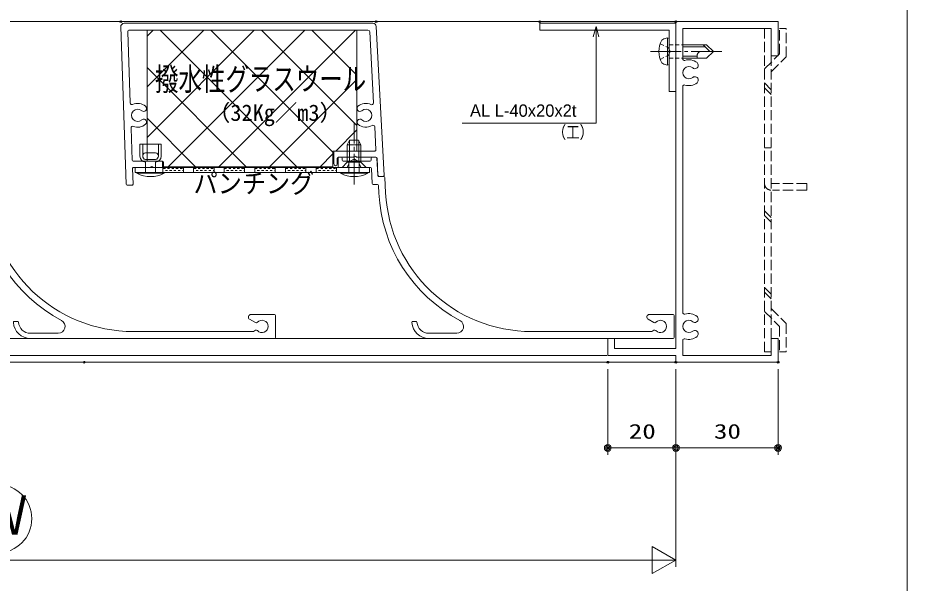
# Model space of a CAD drawing. Units: millimetres on the paper. Extents: x -395 to 395, y -281 to 281.
# Drawn here: x 134.2 to 395.3, y -166.7 to -0.7 of the extents above; entities that cross this region are included whole.
import ezdxf
from ezdxf.enums import TextEntityAlignment as Align

# ---------------------------------------------------------------- set-up
doc = ezdxf.new("R2010")
doc.units = ezdxf.units.MM
doc.header["$PDMODE"] = 32
doc.header["$PDSIZE"] = 0.5
for name, pattern in [('CHAIN2', [12, 9, -1, 1, -1]), ('DASHED1', [1.8, 1.2, -0.6]), ('DASHED3', [4, 3, -1])]:
    doc.linetypes.add(name, pattern=pattern)
for name, color, linetype, lineweight in [('0-0_USERZ', 3, 'Continuous', 9), ('0-1_F-1', 7, 'Continuous', 9), ('0-7_0', 7, 'Continuous', 9), ('0-9__0-7_', 7, 'Continuous', 9), ('0-A_YSS_ZEN', 6, 'Continuous', 9), ('0-C__0-3_', 2, 'Continuous', 9), ('0-E_KATAZAI', 7, 'Continuous', 9), ('0-F_EXTLINE', 3, 'Continuous', 9), ('1-0_D-BUHIN', 2, 'DASHED3', 9), ('1-1_PANEL', 7, 'Continuous', 9), ('1-2_PROCESSING', 4, 'Continuous', 9), ('1-3_HARD', 4, 'Continuous', 9), ('1-4_SUNPOU', 3, 'Continuous', 9), ('1-5_SHAPE', 7, 'Continuous', 9), ('1-6_PARTS3', 134, 'Continuous', 9), ('1-7_DIM1', 6, 'Continuous', 9)]:
    doc.layers.add(name, color=color, linetype=linetype, lineweight=lineweight)
doc.layers.add('0-8_Defpoints', color=7, linetype='Continuous')
doc.styles.add('HG丸ｺﾞｼｯｸM-PRO', font='')
doc.styles.add('ＭＳ ゴシック', font='')
doc.styles.get('HG丸ｺﾞｼｯｸM-PRO').set_extended_font_data('HG丸ｺﾞｼｯｸM-PRO')
doc.styles.get('ＭＳ ゴシック').set_extended_font_data('MS Gothic')

# ---------------------------------------------------------------- blocks, each defined once
blk = doc.blocks.new('図枠')
at = {"layer": '0-1_F-1'}
blk.add_lwpolyline([(790.6, 0), (0, 0), (0, 562), (790.6, 562)], close=True, dxfattribs=at)
blk = doc.blocks.new('ALW1')
at = {"layer": '0-7_0'}
blk.add_line((0, 0), (-1, 0), dxfattribs=at)
blk.add_lwpolyline([(-0.34641, -0.2), (0, 0), (-0.34641, 0.2)], close=True, dxfattribs=at)
blk = doc.blocks.new('アンカ－上縦枠')
at = {"layer": '1-0_D-BUHIN'}
for p, q in [((-52.509, 38.398), (-50.509, 38.398)), ((-52.509, 38.398), (-52.509, 28)), ((-50.509, 38.398), (-50.509, 28.4)), ((-89.673, 32.399), (-98, 32.399)), ((-85.274, 28), (-89.673, 32.399)), ((-15.745, 28), (-11.346, 32.399)), ((-11.346, 32.399), (-3.019, 32.399)), ((-3.019, 30.4), (-3.019, 32.399)), ((-90.501, 30.4), (-98, 30.4)), ((-86.102, 26.001), (-90.501, 30.4)), ((-3.019, 28), (-98, 28)), ((-82.017, 26.001), (-80.018, 28)), ((-80.603, 26.001), (-78.604, 28)), ((-62.909, 26.001), (-62.909, 28)), ((-44.489, 26.001), (-42.49, 28)), ((-43.075, 26.001), (-41.076, 28)), ((-21.98, 26.001), (-19.981, 28)), ((-20.566, 26.001), (-18.567, 28)), ((-3.019, 26.001), (-3.019, 28)), ((-3.019, 26.001), (-98, 26.001))]:
    blk.add_line(p, q, dxfattribs=at)
at = {"layer": '1-0_D-BUHIN', "linetype": 'Continuous'}
for p, q in [((-98, 30.4), (-98, 32.399)), ((-98, 26.001), (-98, 28))]:
    blk.add_line(p, q, dxfattribs=at)
at = {"layer": '1-0_D-BUHIN'}
blk.add_lwpolyline([(-14.917, 26.001), (-10.518, 30.4), (-3.019, 30.4)], dxfattribs=at)
blk.add_arc((-52.509, 28), 2, 270, 0, dxfattribs=at)
blk = doc.blocks.new('リベット-1-1')
at = {"layer": '0-C__0-3_'}
for p, q in [((4, -0.4), (-4, -0.4)), ((-1.5, -3.6), (-1.5, -0.6)), ((1.5, -3.6), (1.5, -0.6)), ((4, -0.6), (4, -0.4)), ((1.5, -4.411), (-1.5, -4.411)), ((-3.1, -8.901), (-3.1, -5.411)), ((-2.3, -8.901), (-2.3, -5.411)), ((1.5, -6.411), (-1.5, -6.411)), ((2.3, -8.901), (2.3, -5.411)), ((3.1, -8.901), (3.1, -5.411)), ((3.1, -8.901), (-3.1, -8.901))]:
    blk.add_line(p, q, dxfattribs=at)
blk.add_lwpolyline([(4, -0.6), (-4, -0.6), (-4, -0.4)], dxfattribs=at)
for centre, radius, start, end in [((0, -7.9), 8.5, 61.92751, 118.07248), ((-1.275, -5.411), 1.825, 97.08188, 180), ((-1.275, -5.411), 1.025, 102.68038, 257.31961), ((1.275, -5.411), 1.825, 0, 82.91812), ((1.275, -5.411), 1.025, 282.68038, 77.31962)]:
    blk.add_arc(centre, radius, start, end, dxfattribs=at)
blk = doc.blocks.new('A$C7DB3093B')
at = {"layer": '1-3_HARD', "color": 1, "linetype": 'CHAIN2'}
blk.add_line((0, -5), (0, 13), dxfattribs=at)
at = {"layer": '1-3_HARD'}
for p, q in [((-1.3, 8), (-2, 6.6)), ((-1.346, 1.5), (-1.346, 7.909)), ((-1.3, 8), (1.3, 8)), ((1.3, 8), (2, 6.6)), ((1.346, 1.5), (1.346, 7.909)), ((2, 1.5), (2, 6.6)), ((-3.5, 0), (-2, 1.5))]:
    blk.add_line(p, q, dxfattribs=at)
for points in [[(-2, 1.5), (-2, 6.6), (2, 6.6)], [(-3.5, 0), (3.5, 0), (2, 1.5), (-2, 1.5)]]:
    blk.add_lwpolyline(points, dxfattribs=at)
at = {"layer": '1-3_HARD', "linetype": 'DASHED1'}
for points in [[(-2.05, 0), (-1.145, 1.856), (0, 2.464)], [(2.05, 0), (1.145, 1.856), (0, 2.464)]]:
    blk.add_lwpolyline(points, dxfattribs=at)
blk = doc.blocks.new('リベット-1-2')
at = {"layer": '0-C__0-3_'}
for p, q in [((4, -0.4), (-4, -0.4)), ((-1.5, -3.51), (-1.5, -0.6)), ((1.5, -3.51), (1.5, -0.6)), ((4, -0.6), (4, -0.4))]:
    blk.add_line(p, q, dxfattribs=at)
blk.add_lwpolyline([(4, -0.6), (-4, -0.6), (-4, -0.4)], dxfattribs=at)
blk.add_arc((0, -7.9), 8.5, 61.9275, 118.0725, dxfattribs=at)
blk = doc.blocks.new('DOT1')
at = {"layer": '0-7_0'}
blk.add_line((0, 0), (-1, 0), dxfattribs=at)
for radius in [0.5, 0.325]:
    blk.add_circle((0, 0), radius, dxfattribs=at)
blk = doc.blocks.new('3K-57165')
at = {"layer": '1-5_SHAPE'}
for p, q in [((-98.64, 52.9), (-98.64, 50.5)), ((-97.74, 53.2), (-98.34, 53.2)), ((-97.44, 52.3), (-97.44, 52.9)), ((-88.95, 52.9), (-88.95, 52.3)), ((-87.525, 53.2), (-88.65, 53.2)), ((-86.955, 47.764), (-87.225, 52.916)), ((-98.34, 50.2), (-89.168, 50.2)), ((-89.25, 52), (-97.14, 52)), ((-88.868, 49.916), (-88.635, 45.464)), ((-85.222, 47.48), (-86.656, 47.48)), ((-84.69, 42.75), (-84.923, 47.196)), ((-88.335, 45.18), (-87.105, 45.18)), ((-86.805, 44.896), (-86.687, 42.645)), ((-7.623, 5.592), (-5.944, 4.622)), ((-0.3, 7), (-7.245, 7)), ((0, 0.3), (0, 6.7)), ((-75.788, 5), (-76.69, 5)), ((-63.811, 1.5), (-72, 1.5)), ((-72, 0), (-0.3, 0)), ((-6.678, 2), (-41.749, 2)), ((-5.944, 2.378), (-6.528, 2.04))]:
    blk.add_line(p, q, dxfattribs=at)
for centre, radius, start, end in [((-98.34, 52.9), 0.3, 90, 180), ((-97.74, 52.9), 0.3, 0, 90), ((-97.14, 52.3), 0.3, 180, 270), ((-89.25, 52.3), 0.3, 270, 0), ((-88.65, 52.9), 0.3, 90, 180), ((-87.525, 52.9), 0.3, 3, 90), ((-98.34, 50.5), 0.3, 180, 270), ((-89.168, 49.9), 0.3, 3, 90), ((-86.656, 47.78), 0.3, 183, 270), ((-85.222, 47.18), 0.3, 3, 90), ((-88.335, 45.48), 0.3, 183, 270), ((-87.105, 44.88), 0.3, 3, 90), ((-41.749, 45), 45, 183, 242.0038), ((-41.749, 45), 43, 183, 270), ((-63.811, 3.5), 2, 270, 62.0038), ((-7.245, 6.245), 0.755, 90, 240), ((-4, 3.5), 1.8, 222.55586, 137.44414), ((-0.3, 6.7), 0.3, 0, 90), ((-76.69, 4.7), 0.3, 90, 183.65967), ((-72, 5), 5, 183.65967, 270), ((-75.788, 4.7), 0.3, 4.52806, 90), ((-72, 5), 3.5, 184.52806, 270), ((-5.694, 5.056), 0.5, 240, 317.44414), ((-6.678, 2.3), 0.3, 270, 300), ((-5.694, 1.944), 0.5, 42.55586, 120), ((-0.3, 0.3), 0.3, 270, 0)]:
    blk.add_arc(centre, radius, start, end, dxfattribs=at)
blk = doc.blocks.new('U45')
at = {"layer": '1-6_PARTS3'}
for p, q in [((-0.5, 4), (-1.553, 3.719)), ((-0.5, 4), (-0.5, -4)), ((-0.5, 4), (0, 3.824)), ((0, 3.824), (0, -3.824)), ((4, 2), (11, 2)), ((4, 1.4), (10.6, 1.4)), ((10, 2), (12, 0)), ((11, 2), (13, 0)), ((11, -2), (13, 0)), ((4, -1.4), (8.2, -1.4)), ((4, -2), (11, -2)), ((8.2, -1.4), (8.2, -2)), ((-0.5, -4), (-1.553, -3.719)), ((-0.5, -4), (0, -3.824))]:
    blk.add_line(p, q, dxfattribs=at)
at = {"layer": '1-6_PARTS3', "linetype": 'CHAIN2'}
blk.add_line((-5.5, 0), (15.5, 0), dxfattribs=at)
at = {"layer": '1-6_PARTS3', "linetype": 'DASHED1'}
for p, q in [((0, 2), (4, 2)), ((0, -2), (4, -2))]:
    blk.add_line(p, q, dxfattribs=at)
for points in [[(-2.579, 2.3), (-0.263, 1.145), (0.346, 0)], [(-2.579, -2.3), (-0.263, -1.145), (0.346, 0)]]:
    blk.add_lwpolyline(points, dxfattribs=at)
at = {"layer": '1-6_PARTS3'}
for centre, radius, start, end in [((3.5, 0), 6.5, 149.41289, 210.58711), ((-1.321, 2.85), 0.9, 104.93766, 149.41289), ((9.532, -1.333), 1.333, 90, 182.86598), ((-1.321, -2.85), 0.9, 210.58711, 255.06234)]:
    blk.add_arc(centre, radius, start, end, dxfattribs=at)
blk = doc.blocks.new('3K-57164')
at = {"layer": '1-5_SHAPE'}
for p, q in [((1.036, 0), (74.051, 0)), ((1.649, -47.21), (0.036, -1.035)), ((2.089, -2.517), (2.818, -23.388)), ((72.628, -2), (2.589, -2)), ((74.222, -23.364), (73.127, -2.474)), ((75.05, -0.948), (77.343, -44.704)), ((3.075, -30.755), (3.405, -40.21)), ((74.946, -37.184), (74.59, -30.384)), ((62.608, -41.3), (62.608, -37.8)), ((62.908, -37.5), (74.646, -37.5)), ((68.638, -39.088), (68.513, -39.212)), ((69.186, -39.212), (69.062, -39.088)), ((3.705, -40.5), (12.308, -40.5)), ((12.608, -40.8), (12.608, -42)), ((63.608, -39.6), (63.608, -41.3)), ((68.301, -39.3), (63.908, -39.3)), ((74.972, -39.3), (69.398, -39.3)), ((75.532, -44.546), (75.272, -39.584)), ((3.489, -42.61), (3.649, -47.19)), ((8.609, -42.3), (3.789, -42.3)), ((8.945, -42.088), (8.821, -42.212)), ((9.494, -42.212), (9.37, -42.088)), ((12.308, -42.3), (9.706, -42.3)), ((77.043, -45.02), (76.031, -45.02)), ((3.349, -47.5), (1.948, -47.5))]:
    blk.add_line(p, q, dxfattribs=at)
for centre, radius, start, end in [((1.036, -1), 1, 90, 182), ((74.051, -1), 1, 3, 90), ((2.589, -2.5), 0.5, 90, 182), ((72.628, -2.5), 0.5, 3, 90), ((3.318, -23.371), 0.5, 182, 294.87158), ((5, -27), 3.5, 48.70857, 114.87158), ((72, -27), 3.5, 64.49471, 131.29143), ((73.722, -23.39), 0.5, 244.49471, 3), ((5, -27), 1.8, 48.70857, 311.29143), ((6.749, -25.009), 0.85, 228.70857, 48.70857), ((70.251, -25.009), 0.85, 131.29143, 311.29143), ((72, -27), 1.8, 228.70857, 131.29143), ((6.749, -28.991), 0.85, 311.29143, 131.29143), ((70.251, -28.991), 0.85, 48.70857, 228.70857), ((3.575, -30.738), 0.5, 69.12842, 182), ((5, -27), 3.5, 249.12842, 311.29143), ((72, -27), 3.5, 228.70857, 301.50529), ((74.09, -30.41), 0.5, 3, 121.50529), ((62.908, -37.8), 0.3, 90, 180), ((68.85, -39.3), 0.3, 45, 135), ((74.646, -37.2), 0.3, 270, 3), ((3.705, -40.2), 0.3, 182, 270), ((12.308, -40.8), 0.3, 0, 90), ((63.108, -41.3), 0.5, 180, 0), ((63.908, -39.6), 0.3, 90, 180), ((68.301, -39), 0.3, 270, 315), ((69.398, -39), 0.3, 225, 270), ((74.972, -39.6), 0.3, 3, 90), ((3.789, -42.6), 0.3, 90, 182), ((8.609, -42), 0.3, 270, 315), ((9.158, -42.3), 0.3, 45, 135), ((9.706, -42), 0.3, 225, 270), ((12.308, -42), 0.3, 270, 0), ((76.031, -44.52), 0.5, 183, 270), ((77.043, -44.72), 0.3, 270, 3), ((1.948, -47.2), 0.3, 182, 270), ((3.349, -47.2), 0.3, 270, 2)]:
    blk.add_arc(centre, radius, start, end, dxfattribs=at)
blk = doc.blocks.new('_Open30')
at = {"layer": '0-7_0'}
blk.add_line((0, 0), (-1, 0), dxfattribs=at)
blk.add_lwpolyline([(-1, 0.2679), (0, 0), (-1, -0.2679)], dxfattribs=at)

msp = doc.modelspace()

# ---------------------------------------------------------------- linework, layer by layer
at = {"layer": '0-0_USERZ', "color": 7}
msp.add_lwpolyline([(287.389, -4.303), (287.389, -2.303), (327.389, -2.303), (327.389, -22.303), (325.389, -22.303), (325.389, -4.303)], close=True, dxfattribs=at)
at = {"layer": '0-8_Defpoints'}
for p in [(164.389, -1.803), (239.389, -1.803), (287.389, -1.803), (327.389, -1.803), (307.389, -101.803), (327.389, -101.803), (357.389, -101.803), (307.389, -126.987), (357.389, -126.987)]:
    msp.add_point(p, dxfattribs=at)
at = {"layer": '0-9__0-7_'}
msp.add_circle((128.283, -147.741), 10, dxfattribs=at)
at = {"layer": '0-A_YSS_ZEN'}
for p, q in [((327.389, -103.803), (327.389, -161.889)), ((307.389, -159.889), (-52.611, -159.889))]:
    msp.add_line(p, q, dxfattribs=at)
at = {"layer": '0-C__0-3_'}
for p, q in [((-72.611, -1.803), (327.389, -1.803)), ((164.389, -3.338), (164.389, -3.337)), ((-72.611, -94.803), (307.106, -94.803)), ((-72.611, -101.803), (327.389, -101.803)), ((-52.611, -99.803), (307.106, -99.803))]:
    msp.add_line(p, q, dxfattribs=at)
at = {"layer": '0-C__0-3_', "color": 7}
msp.add_point((153.692, -101.803), dxfattribs=at)
at = {"layer": '0-E_KATAZAI'}
msp.add_line((329.389, -20.902), (329.389, -87.205), dxfattribs=at)
msp.add_lwpolyline([(329.389, -95.402), (329.389, -99.803), (355.389, -99.803), (355.389, -94.803), (357.389, -94.803), (357.389, -101.803), (327.389, -101.803), (327.389, -99.803), (307.389, -99.803), (307.389, -94.803), (309.389, -94.803), (309.389, -97.803), (327.389, -97.803), (327.389, -1.803), (357.389, -1.803), (357.389, -11.803), (355.389, -11.803), (355.389, -3.803), (329.389, -3.803), (329.389, -12.705)], dxfattribs=at)
for centre, radius, start, end in [((329.889, -12.705), 0.5, 180, 287.59734), ((331.189, -16.803), 3.8, 50.92483, 107.59734), ((331.189, -16.803), 1.8, 50.92483, 309.07517), ((332.954, -14.63), 1, 230.92483, 300), ((332.954, -14.63), 1, 300, 50.92483), ((332.954, -18.977), 1, 60, 129.07517), ((332.954, -18.977), 1, 309.07517, 60), ((329.889, -20.902), 0.5, 72.40266, 180), ((331.189, -16.803), 3.8, 252.40266, 309.07517), ((329.889, -87.205), 0.5, 180, 287.59734), ((331.189, -91.303), 3.8, 50.92483, 107.59734), ((332.954, -89.13), 1, 300, 50.92483), ((331.189, -91.303), 1.8, 50.92483, 309.07517), ((332.954, -89.13), 1, 230.92483, 300), ((332.954, -93.477), 1, 60, 129.07517), ((332.954, -93.477), 1, 309.07517, 60), ((329.889, -95.402), 0.5, 72.40266, 180), ((331.189, -91.303), 3.8, 252.40266, 309.07517)]:
    msp.add_arc(centre, radius, start, end, dxfattribs=at)
at = {"layer": '0-F_EXTLINE'}
for p, q in [((176.768, -45.524), (176.858, -45.524)), ((176.858, -44.899), (177.483, -44.899)), ((177.483, -45.524), (178.108, -45.524)), ((178.108, -44.899), (178.733, -44.899)), ((178.733, -45.524), (179.358, -45.524)), ((179.358, -44.899), (179.983, -44.899)), ((179.983, -45.524), (180.608, -45.524)), ((180.608, -44.899), (181.233, -44.899)), ((181.233, -45.524), (181.858, -45.524)), ((181.858, -44.899), (182.483, -44.899)), ((182.483, -45.524), (182.768, -45.524)), ((185.768, -45.524), (185.858, -45.524)), ((185.858, -44.899), (186.483, -44.899)), ((186.483, -45.524), (187.108, -45.524)), ((187.108, -44.899), (187.733, -44.899)), ((187.733, -45.524), (188.358, -45.524)), ((188.358, -44.899), (188.983, -44.899)), ((188.983, -45.524), (189.608, -45.524)), ((189.608, -44.899), (190.233, -44.899)), ((190.233, -45.524), (190.858, -45.524)), ((190.858, -44.899), (191.483, -44.899)), ((191.483, -45.524), (191.768, -45.524)), ((194.768, -45.524), (194.858, -45.524)), ((194.858, -44.899), (195.483, -44.899)), ((195.483, -45.524), (196.108, -45.524)), ((196.108, -44.899), (196.733, -44.899)), ((196.733, -45.524), (197.358, -45.524)), ((197.358, -44.899), (197.983, -44.899)), ((197.983, -45.524), (198.608, -45.524)), ((198.608, -44.899), (199.233, -44.899)), ((199.233, -45.524), (199.858, -45.524)), ((199.858, -44.899), (200.483, -44.899)), ((200.483, -45.524), (200.768, -45.524)), ((203.768, -45.524), (203.858, -45.524)), ((203.858, -44.899), (204.483, -44.899)), ((204.483, -45.524), (205.108, -45.524)), ((205.108, -44.899), (205.733, -44.899)), ((205.733, -45.524), (206.358, -45.524)), ((206.358, -44.899), (206.983, -44.899)), ((206.983, -45.524), (207.608, -45.524)), ((207.608, -44.899), (208.233, -44.899)), ((208.233, -45.524), (208.858, -45.524)), ((208.858, -44.899), (209.483, -44.899)), ((209.483, -45.524), (209.768, -45.524)), ((212.768, -45.524), (212.858, -45.524)), ((212.858, -44.899), (213.483, -44.899)), ((213.483, -45.524), (214.108, -45.524)), ((214.108, -44.899), (214.733, -44.899)), ((214.733, -45.524), (215.358, -45.524)), ((215.358, -44.899), (215.983, -44.899)), ((215.983, -45.524), (216.608, -45.524)), ((216.608, -44.899), (217.233, -44.899)), ((217.233, -45.524), (217.858, -45.524)), ((217.858, -44.899), (218.483, -44.899)), ((218.483, -45.524), (218.768, -45.524)), ((221.768, -45.524), (221.858, -45.524)), ((221.858, -44.899), (222.483, -44.899)), ((222.483, -45.524), (223.108, -45.524)), ((223.108, -44.899), (223.733, -44.899)), ((223.733, -45.524), (224.358, -45.524)), ((224.358, -44.899), (224.983, -44.899)), ((224.983, -45.524), (225.608, -45.524)), ((225.608, -44.899), (226.233, -44.899)), ((226.233, -45.524), (226.858, -45.524)), ((226.858, -44.899), (227.483, -44.899)), ((227.483, -45.524), (227.768, -45.524))]:
    msp.add_line(p, q, dxfattribs=at)
for points in [[(176.768, -46.103), (182.768, -46.103), (182.768, -44.603), (176.768, -44.603)], [(185.768, -46.103), (191.768, -46.103), (191.768, -44.603), (185.768, -44.603)], [(194.768, -46.103), (200.768, -46.103), (200.768, -44.603), (194.768, -44.603)], [(203.768, -46.103), (209.768, -46.103), (209.768, -44.603), (203.768, -44.603)], [(212.768, -46.103), (218.768, -46.103), (218.768, -44.603), (212.768, -44.603)], [(221.768, -46.103), (227.768, -46.103), (227.768, -44.603), (221.768, -44.603)]]:
    msp.add_lwpolyline(points, close=True, dxfattribs=at)
at = {"layer": '1-1_PANEL'}
msp.add_lwpolyline([(168.631, -44.603), (237.398, -44.603), (237.398, -46.103), (168.631, -46.103)], close=True, dxfattribs=at)
at = {"layer": '1-2_PROCESSING'}
for points in [[(176.768, -46.103), (182.768, -46.103), (182.768, -44.603), (176.768, -44.603)], [(185.768, -46.103), (191.768, -46.103), (191.768, -44.603), (185.768, -44.603)], [(194.768, -46.103), (200.768, -46.103), (200.768, -44.603), (194.768, -44.603)], [(203.768, -46.103), (209.768, -46.103), (209.768, -44.603), (203.768, -44.603)], [(212.768, -46.103), (218.768, -46.103), (218.768, -44.603), (212.768, -44.603)], [(221.768, -46.103), (227.768, -46.103), (227.768, -44.603), (221.768, -44.603)]]:
    msp.add_lwpolyline(points, close=True, dxfattribs=at)
at = {"layer": '1-3_HARD'}
for p, q in [((172.107, -6.098), (173.902, -4.303)), ((172.107, -20.947), (188.751, -4.303)), ((172.107, -35.797), (203.601, -4.303)), ((216.076, -44.403), (175.976, -4.303)), ((178.35, -44.403), (218.45, -4.303)), ((226.631, -40.109), (190.826, -4.303)), ((193.199, -44.403), (233.299, -4.303)), ((233.698, -32.327), (205.675, -4.303)), ((233.698, -17.478), (220.524, -4.303)), ((201.227, -44.403), (172.107, -15.284)), ((208.048, -44.403), (233.698, -18.753)), ((186.378, -44.403), (172.107, -30.133)), ((227.497, -39.803), (233.698, -33.603)), ((222.897, -44.403), (226.631, -40.67))]:
    msp.add_line(p, q, dxfattribs=at)
msp.add_lwpolyline([(172.107, -42.803), (172.107, -4.303), (233.698, -4.303), (233.698, -39.803), (226.631, -39.803), (226.631, -44.403), (176.631, -44.403), (176.631, -42.803)], close=True, dxfattribs=at)
msp.add_lwpolyline([(172.107, -42.803), (172.107, -4.303), (233.698, -4.303), (233.698, -39.803), (226.631, -39.803), (226.631, -44.403), (176.631, -44.403), (176.631, -42.803)], close=True, dxfattribs=at)
at = {"layer": '1-4_SUNPOU'}
for p, q in [((307.389, -103.803), (307.389, -128.987)), ((327.389, -103.803), (327.389, -128.987)), ((327.389, -103.803), (327.389, -128.987)), ((357.389, -103.803), (357.389, -128.987)), ((325.389, -126.987), (309.389, -126.987)), ((329.389, -126.987), (355.389, -126.987))]:
    msp.add_line(p, q, dxfattribs=at)
at = {"layer": '1-7_DIM1'}
msp.add_lwpolyline([(264.616, -31.649), (295.94, -31.649), (303.942, -31.649), (303.942, -6.241)], dxfattribs=at)

# ---------------------------------------------------------------- block references
at = {"layer": '0-0_USERZ'}
for name, p in [('図枠', (-395.3, -281)), ('3K-57164', (164.353, -2.303)), ('3K-57165', (209.853, -94.803)), ('3K-57165', (326.853, -94.803))]:
    msp.add_blockref(name, p, dxfattribs=at)
at = {"layer": '0-A_YSS_ZEN', "xscale": 20, "yscale": 20}
msp.add_blockref('ALW1', (327.389, -159.889), dxfattribs=at)
at = {"layer": '0-F_EXTLINE', "rotation": 270}
msp.add_blockref('アンカ－上縦枠', (327.389, -101.803), dxfattribs=at)
at = {"layer": '0-F_EXTLINE', "xscale": -1, "rotation": 180}
for name, p in [('リベット-1-1', (173.131, -46.703)), ('リベット-1-2', (232.898, -46.703))]:
    msp.add_blockref(name, p, dxfattribs=at)
at = {"layer": '1-3_HARD'}
msp.add_blockref('A$C7DB3093B', (232.898, -44.603), dxfattribs=at)
at = {"layer": '1-4_SUNPOU', "xscale": 2, "yscale": 2, "rotation": 180}
for p in [(307.389, -126.987), (327.389, -126.987)]:
    msp.add_blockref('DOT1', p, dxfattribs=at)
at = {"layer": '1-4_SUNPOU', "xscale": 2, "yscale": 2}
for p in [(327.389, -126.987), (357.389, -126.987)]:
    msp.add_blockref('DOT1', p, dxfattribs=at)
at = {"layer": '1-6_PARTS3'}
msp.add_blockref('U45', (325.389, -10.578), dxfattribs=at)
at = {"layer": '1-7_DIM1', "xscale": 3, "yscale": 3, "rotation": 90}
msp.add_blockref('_Open30', (303.942, -3.241), dxfattribs=at)

# ---------------------------------------------------------------- texts
at = {"layer": '0-9__0-7_', "style": 'ＭＳ ゴシック', "width": 0.9}
msp.add_text('Ｗ', height=11.55, dxfattribs=at).set_placement((122.875, -155.914), align=Align.BOTTOM_LEFT)
at = {"layer": '0-C__0-3_', "color": 7, "style": 'ＭＳ ゴシック'}
for s, height, width, p in [('撥水性グラスウール', 6.735, 0.75, (174.439, -24.036)), ('パンチング', 5.77, 0.9, (185.773, -53.893))]:
    msp.add_text(s, height=height, dxfattribs=dict(at, width=width)).set_placement(p, align=Align.BOTTOM_LEFT)
msp.add_text('（32Kg／m3）', height=4.811, dxfattribs=at).set_placement((189.998, -32.391), align=Align.BOTTOM_LEFT)
at = {"layer": '1-4_SUNPOU', "style": 'ＭＳ ゴシック', "width": 1.35}
for s, p in [('20', (313.532, -125.57)), ('30', (338.532, -125.57))]:
    msp.add_text(s, height=4.333, dxfattribs=at).set_placement(p, align=Align.BOTTOM_LEFT)
at = {"layer": '1-7_DIM1', "style": 'HG丸ｺﾞｼｯｸM-PRO'}
msp.add_text('AL L-40x20x2t', height=3.625, dxfattribs=at).set_placement((266.923, -30.828), align=Align.BOTTOM_LEFT)
at = {"layer": '1-7_DIM1', "style": 'HG丸ｺﾞｼｯｸM-PRO', "width": 0.8}
msp.add_text('（工）', height=3.625, dxfattribs=at).set_placement((291.211, -37.176), align=Align.BOTTOM_LEFT)

doc.saveas('drawing.dxf')
